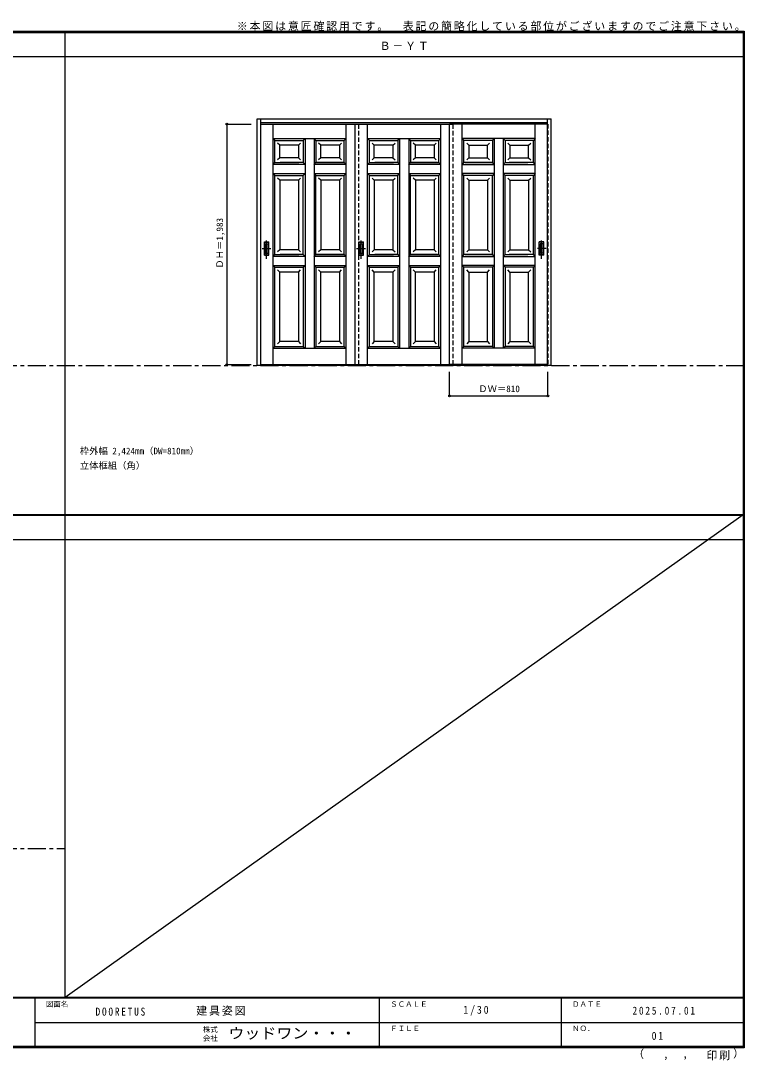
# Model space of a CAD drawing. Units: millimetres, scale not verified. Extents: x -6000 to 5700, y -4307 to 4260.
# Drawn here: x -267 to 5700, y -4307 to 4260 of the extents above; entities that cross this region are included whole.
import ezdxf
from ezdxf.enums import TextEntityAlignment as Align

# ---------------------------------------------------------------- set-up
doc = ezdxf.new("R2010")
doc.units = ezdxf.units.MM
doc.header["$LTSCALE"] = 30
doc.header["$PDMODE"] = 32
doc.header["$PDSIZE"] = 15
doc.linetypes.add('CHAIN1', pattern=[8, 5, -1, 1, -1])
doc.linetypes.add('DASHED1', pattern=[1.8, 1.2, -0.6])
for name, color, linetype in [('0-1_通り芯', 7, 'CHAIN1'), ('0-2_扉', 7, 'Continuous'), ('0-4_枠', 3, 'Continuous'), ('0-6_引手', 7, 'Continuous'), ('0-A_文字', 7, 'Continuous'), ('0-B_寸法', 4, 'Continuous'), ('F-1_枠', 6, 'Continuous'), ('F-A_文字', 7, 'Continuous')]:
    doc.layers.add(name, color=color, linetype=linetype)
doc.styles.add('ＭＳ ゴシック', font='')
doc.styles.get('ＭＳ ゴシック').set_extended_font_data('MS Gothic')

msp = doc.modelspace()

# ---------------------------------------------------------------- linework, layer by layer
at = {"layer": '0-1_通り芯'}
for p, q in [((-5490, 1418), (5690, 1418)), ((-5490, -2562.5), (100, -2562.5))]:
    msp.add_line(p, q, dxfattribs=at)
at = {"layer": '0-2_扉'}
for p, q in [((1713, 3409), (2520, 3409)), ((1813.5, 1426), (1813.5, 3409)), ((2416.5, 1426), (2416.5, 3409)), ((2490, 1426), (2490, 3409)), ((2490, 3409), (3300, 3409)), ((2593.5, 1426), (2593.5, 3409)), ((3196.5, 1426), (3196.5, 3409)), ((4077, 3409), (3270, 3409)), ((3270, 1426), (3270, 3409)), ((3373.5, 1426), (3373.5, 3409)), ((3976.5, 1426), (3976.5, 3409)), ((1813.5, 3289), (1828.5, 3274)), ((1813.5, 3289), (2155, 3289)), ((1828.5, 3091), (1828.5, 3274)), ((1828.5, 3274), (2062.5, 3274)), ((2062.5, 3274), (2077.5, 3289)), ((2062.5, 3274), (2062.5, 3091)), ((2077.5, 3289), (2077.5, 1561)), ((2152.5, 3289), (2152.5, 1561)), ((2167.5, 3274), (2152.79, 3288.71)), ((2155, 3289), (2416.5, 3289)), ((2167.5, 3274), (2167.5, 3091)), ((2167.5, 3274), (2401.5, 3274)), ((2416.5, 3289), (2401.5, 3274)), ((2401.5, 3091), (2401.5, 3274)), ((2593.5, 3289), (2608.5, 3274)), ((2593.5, 3289), (2935, 3289)), ((2608.5, 3091), (2608.5, 3274)), ((2608.5, 3274), (2842.5, 3274)), ((2842.5, 3274), (2857.5, 3289)), ((2842.5, 3274), (2842.5, 3091)), ((2857.5, 3289), (2857.5, 1561)), ((2932.5, 3289), (2932.5, 1561)), ((2947.5, 3274), (2932.79, 3288.71)), ((2935, 3289), (3196.5, 3289)), ((2947.5, 3274), (2947.5, 3091)), ((2947.5, 3274), (3181.5, 3274)), ((3196.5, 3289), (3181.5, 3274)), ((3181.5, 3091), (3181.5, 3274)), ((3635, 3289), (3373.5, 3289)), ((3373.5, 3289), (3388.5, 3274)), ((3388.5, 3091), (3388.5, 3274)), ((3622.5, 3274), (3388.5, 3274)), ((3622.5, 3274), (3637.21, 3288.71)), ((3622.5, 3274), (3622.5, 3091)), ((3976.5, 3289), (3635, 3289)), ((3637.5, 3289), (3637.5, 1561)), ((3727.5, 3274), (3712.5, 3289)), ((3712.5, 3289), (3712.5, 1561)), ((3727.5, 3274), (3727.5, 3091)), ((3961.5, 3274), (3727.5, 3274)), ((3976.5, 3289), (3961.5, 3274)), ((3961.5, 3091), (3961.5, 3274)), ((1868.5, 3234), (1850.82, 3251.68)), ((1868.5, 3131), (1868.5, 3234)), ((2022.5, 3234), (1868.5, 3234)), ((2022.5, 3234), (2040.18, 3251.68)), ((2022.5, 3234), (2022.5, 3131)), ((2207.5, 3234), (2189.82, 3251.68)), ((2207.5, 3131), (2207.5, 3234)), ((2361.5, 3234), (2207.5, 3234)), ((2361.5, 3234), (2379.18, 3251.68)), ((2361.5, 3234), (2361.5, 3131)), ((2648.5, 3234), (2630.82, 3251.68)), ((2648.5, 3131), (2648.5, 3234)), ((2802.5, 3234), (2648.5, 3234)), ((2802.5, 3234), (2820.18, 3251.68)), ((2802.5, 3234), (2802.5, 3131)), ((2987.5, 3234), (2969.82, 3251.68)), ((2987.5, 3131), (2987.5, 3234)), ((3141.5, 3234), (2987.5, 3234)), ((3141.5, 3234), (3159.18, 3251.68)), ((3141.5, 3234), (3141.5, 3131)), ((3428.5, 3234), (3410.82, 3251.68)), ((3428.5, 3234), (3428.5, 3131)), ((3428.5, 3234), (3582.5, 3234)), ((3582.5, 3234), (3600.18, 3251.68)), ((3582.5, 3131), (3582.5, 3234)), ((3767.5, 3234), (3749.82, 3251.68)), ((3767.5, 3234), (3767.5, 3131)), ((3767.5, 3234), (3921.5, 3234)), ((3921.5, 3234), (3939.18, 3251.68)), ((3921.5, 3131), (3921.5, 3234)), ((1813.5, 3076), (1828.5, 3091)), ((1828.69, 3091), (1828.5, 3091)), ((1828.5, 3091), (2027.5, 3091)), ((1868.5, 3131), (1850.82, 3113.32)), ((1868.5, 3131), (1868.5, 3132.43)), ((2022.5, 3131), (1868.5, 3131)), ((2062.5, 3091), (1873.5, 3091)), ((2022.5, 3131), (2040.18, 3113.32)), ((2062.5, 3091), (2077.5, 3076)), ((2152.5, 3076), (2167.5, 3091)), ((2391.5, 3091), (2167.5, 3091)), ((2167.5, 3091), (2401.5, 3091)), ((2207.5, 3131), (2189.82, 3113.32)), ((2207.5, 3131), (2207.5, 3132.43)), ((2361.5, 3131), (2207.5, 3131)), ((2361.5, 3131), (2379.18, 3113.32)), ((2401.5, 3091), (2416.5, 3076)), ((2593.5, 3076), (2608.5, 3091)), ((2608.69, 3091), (2608.5, 3091)), ((2608.5, 3091), (2807.5, 3091)), ((2648.5, 3131), (2630.82, 3113.32)), ((2648.5, 3131), (2648.5, 3132.43)), ((2802.5, 3131), (2648.5, 3131)), ((2842.5, 3091), (2653.5, 3091)), ((2802.5, 3131), (2820.18, 3113.32)), ((2842.5, 3091), (2857.5, 3076)), ((2932.5, 3076), (2947.5, 3091)), ((3171.5, 3091), (2947.5, 3091)), ((2947.5, 3091), (3181.5, 3091)), ((2987.5, 3131), (2969.82, 3113.32)), ((2987.5, 3131), (2987.5, 3132.43)), ((3141.5, 3131), (2987.5, 3131)), ((3141.5, 3131), (3159.18, 3113.32)), ((3181.5, 3091), (3196.5, 3076)), ((3388.5, 3091), (3373.5, 3076)), ((3622.5, 3091), (3388.5, 3091)), ((3398.5, 3091), (3622.5, 3091)), ((3428.5, 3131), (3410.82, 3113.32)), ((3428.5, 3131), (3582.5, 3131)), ((3582.5, 3131), (3582.5, 3132.43)), ((3582.5, 3131), (3600.18, 3113.32)), ((3637.5, 3076), (3622.5, 3091)), ((3727.5, 3091), (3712.5, 3076)), ((3727.5, 3091), (3916.5, 3091)), ((3767.5, 3131), (3749.82, 3113.32)), ((3961.5, 3091), (3762.5, 3091)), ((3767.5, 3131), (3921.5, 3131)), ((3921.5, 3131), (3921.5, 3132.43)), ((3921.5, 3131), (3939.18, 3113.32)), ((3961.31, 3091), (3961.5, 3091)), ((3976.5, 3076), (3961.5, 3091)), ((2077.5, 3076), (1813.5, 3076)), ((1813.5, 3001), (1828.5, 2986)), ((1813.5, 3001), (2077.5, 3001)), ((2062.5, 2986), (2077.5, 3001)), ((2416.5, 3076), (2152.5, 3076)), ((2152.5, 3001), (2167.5, 2986)), ((2152.5, 3001), (2416.5, 3001)), ((2401.5, 2986), (2416.5, 3001)), ((2857.5, 3076), (2593.5, 3076)), ((2593.5, 3001), (2608.5, 2986)), ((2593.5, 3001), (2857.5, 3001)), ((2842.5, 2986), (2857.5, 3001)), ((3196.5, 3076), (2932.5, 3076)), ((2932.5, 3001), (2947.5, 2986)), ((2932.5, 3001), (3196.5, 3001)), ((3181.5, 2986), (3196.5, 3001)), ((3373.5, 3076), (3637.5, 3076)), ((3388.5, 2986), (3373.5, 3001)), ((3637.5, 3001), (3373.5, 3001)), ((3637.5, 3001), (3622.5, 2986)), ((3712.5, 3076), (3976.5, 3076)), ((3727.5, 2986), (3712.5, 3001)), ((3976.5, 3001), (3712.5, 3001)), ((3976.5, 3001), (3961.5, 2986)), ((1828.5, 2333.5), (1828.5, 2986)), ((1828.5, 2986), (2062.5, 2986)), ((1868.54, 2946), (1850.86, 2963.68)), ((1868.5, 2946), (1868.5, 2373.5)), ((2022.54, 2946), (1868.5, 2946)), ((2022.54, 2946), (2040.21, 2963.68)), ((2022.54, 2946), (2022.54, 2373.5)), ((2062.5, 2333.5), (2062.5, 2986)), ((2167.5, 2333.5), (2167.5, 2986)), ((2167.5, 2986), (2401.5, 2986)), ((2207.5, 2946), (2189.82, 2963.68)), ((2207.5, 2946), (2207.5, 2373.5)), ((2361.5, 2946), (2207.5, 2946)), ((2361.5, 2946), (2379.18, 2963.68)), ((2361.5, 2946), (2361.5, 2373.5)), ((2401.5, 2333.5), (2401.5, 2986)), ((2608.5, 2333.5), (2608.5, 2986)), ((2608.5, 2986), (2842.5, 2986)), ((2648.54, 2946), (2630.86, 2963.68)), ((2648.5, 2946), (2648.5, 2373.5)), ((2802.54, 2946), (2648.5, 2946)), ((2802.54, 2946), (2820.21, 2963.68)), ((2802.54, 2946), (2802.54, 2373.5)), ((2842.5, 2333.5), (2842.5, 2986)), ((2947.5, 2333.5), (2947.5, 2986)), ((2947.5, 2986), (3181.5, 2986)), ((2987.5, 2946), (2969.82, 2963.68)), ((2987.5, 2946), (2987.5, 2373.5)), ((3141.5, 2946), (2987.5, 2946)), ((3141.5, 2946), (3159.18, 2963.68)), ((3141.5, 2946), (3141.5, 2373.5)), ((3181.5, 2333.5), (3181.5, 2986)), ((3388.5, 2333.5), (3388.5, 2986)), ((3622.5, 2986), (3388.5, 2986)), ((3428.5, 2946), (3410.82, 2963.68)), ((3428.5, 2946), (3428.5, 2373.5)), ((3428.5, 2946), (3582.5, 2946)), ((3582.5, 2946), (3600.18, 2963.68)), ((3582.5, 2946), (3582.5, 2373.5)), ((3622.5, 2333.5), (3622.5, 2986)), ((3727.5, 2333.5), (3727.5, 2986)), ((3961.5, 2986), (3727.5, 2986)), ((3767.46, 2946), (3749.79, 2963.68)), ((3767.46, 2946), (3767.46, 2373.5)), ((3767.46, 2946), (3921.5, 2946)), ((3921.46, 2946), (3939.14, 2963.68)), ((3921.5, 2946), (3921.5, 2373.5)), ((3961.5, 2333.5), (3961.5, 2986)), ((1813.5, 2318.5), (1828.5, 2333.5)), ((2077.5, 2318.5), (1813.5, 2318.5)), ((1828.5, 2333.5), (2027.5, 2333.5)), ((1868.5, 2373.5), (1850.82, 2355.82)), ((2022.5, 2373.5), (1868.5, 2373.5)), ((2062.5, 2333.5), (1873.5, 2333.5)), ((2022.5, 2373.5), (2040.18, 2355.82)), ((2062.5, 2333.5), (2077.5, 2318.5)), ((2152.5, 2318.5), (2167.5, 2333.5)), ((2416.5, 2318.5), (2152.5, 2318.5)), ((2391.5, 2333.5), (2167.5, 2333.5)), ((2167.5, 2333.5), (2401.5, 2333.5)), ((2207.5, 2373.5), (2189.82, 2355.82)), ((2207.5, 2373.5), (2207.5, 2374.93)), ((2361.5, 2373.5), (2207.5, 2373.5)), ((2361.5, 2373.5), (2379.18, 2355.82)), ((2401.5, 2333.5), (2416.5, 2318.5)), ((2593.5, 2318.5), (2608.5, 2333.5)), ((2857.5, 2318.5), (2593.5, 2318.5)), ((2608.5, 2333.5), (2807.5, 2333.5)), ((2648.5, 2373.5), (2630.82, 2355.82)), ((2802.5, 2373.5), (2648.5, 2373.5)), ((2842.5, 2333.5), (2653.5, 2333.5)), ((2802.5, 2373.5), (2820.18, 2355.82)), ((2842.5, 2333.5), (2857.5, 2318.5)), ((2932.5, 2318.5), (2947.5, 2333.5)), ((3196.5, 2318.5), (2932.5, 2318.5)), ((3171.5, 2333.5), (2947.5, 2333.5)), ((2947.5, 2333.5), (3181.5, 2333.5)), ((2987.5, 2373.5), (2969.82, 2355.82)), ((2987.5, 2373.5), (2987.5, 2374.93)), ((3141.5, 2373.5), (2987.5, 2373.5)), ((3141.5, 2373.5), (3159.18, 2355.82)), ((3181.5, 2333.5), (3196.5, 2318.5)), ((3388.5, 2333.5), (3373.5, 2318.5)), ((3373.5, 2318.5), (3637.5, 2318.5)), ((3622.5, 2333.5), (3388.5, 2333.5)), ((3398.5, 2333.5), (3622.5, 2333.5)), ((3428.5, 2373.5), (3410.82, 2355.82)), ((3428.5, 2373.5), (3582.5, 2373.5)), ((3582.5, 2373.5), (3582.5, 2374.93)), ((3582.5, 2373.5), (3600.18, 2355.82)), ((3637.5, 2318.5), (3622.5, 2333.5)), ((3727.5, 2333.5), (3712.5, 2318.5)), ((3712.5, 2318.5), (3976.5, 2318.5)), ((3727.5, 2333.5), (3916.5, 2333.5)), ((3767.5, 2373.5), (3749.82, 2355.82)), ((3961.5, 2333.5), (3762.5, 2333.5)), ((3767.5, 2373.5), (3921.5, 2373.5)), ((3921.5, 2373.5), (3939.18, 2355.82)), ((3976.5, 2318.5), (3961.5, 2333.5)), ((1813.5, 2243.5), (1828.5, 2228.5)), ((1813.5, 2243.5), (2077.5, 2243.5)), ((1828.5, 1576), (1828.5, 2228.5)), ((1828.5, 2228.5), (2062.5, 2228.5)), ((2062.5, 2228.5), (2077.5, 2243.5)), ((2062.5, 2228.5), (2062.5, 1576)), ((2152.5, 2243.5), (2167.5, 2228.5)), ((2152.5, 2243.5), (2416.5, 2243.5)), ((2167.5, 2228.5), (2167.5, 1576)), ((2167.5, 2228.5), (2401.5, 2228.5)), ((2401.5, 2228.5), (2416.5, 2243.5)), ((2401.5, 1576), (2401.5, 2228.5)), ((2593.5, 2243.5), (2608.5, 2228.5)), ((2593.5, 2243.5), (2857.5, 2243.5)), ((2608.5, 1576), (2608.5, 2228.5)), ((2608.5, 2228.5), (2842.5, 2228.5)), ((2842.5, 2228.5), (2857.5, 2243.5)), ((2842.5, 2228.5), (2842.5, 1576)), ((2932.5, 2243.5), (2947.5, 2228.5)), ((2932.5, 2243.5), (3196.5, 2243.5)), ((2947.5, 2228.5), (2947.5, 1576)), ((2947.5, 2228.5), (3181.5, 2228.5)), ((3181.5, 2228.5), (3196.5, 2243.5)), ((3181.5, 1576), (3181.5, 2228.5)), ((3388.5, 2228.5), (3373.5, 2243.5)), ((3637.5, 2243.5), (3373.5, 2243.5)), ((3388.5, 1576), (3388.5, 2228.5)), ((3622.5, 2228.5), (3388.5, 2228.5)), ((3637.5, 2243.5), (3622.5, 2228.5)), ((3622.5, 2228.5), (3622.5, 1576)), ((3727.5, 2228.5), (3712.5, 2243.5)), ((3976.5, 2243.5), (3712.5, 2243.5)), ((3727.5, 2228.5), (3727.5, 1576)), ((3961.5, 2228.5), (3727.5, 2228.5)), ((3976.5, 2243.5), (3961.5, 2228.5)), ((3961.5, 1576), (3961.5, 2228.5)), ((1868.54, 2188.5), (1850.86, 2206.18)), ((1868.5, 1616), (1868.5, 2188.5)), ((2022.54, 2188.5), (1868.5, 2188.5)), ((2022.5, 2188.5), (2022.5, 1616)), ((2022.54, 2188.5), (2040.21, 2206.18)), ((2207.5, 2188.5), (2189.82, 2206.18)), ((2207.5, 1617.43), (2207.5, 2188.5)), ((2361.5, 2188.5), (2207.5, 2188.5)), ((2361.5, 2188.5), (2379.18, 2206.18)), ((2361.5, 2188.5), (2361.5, 2187.43)), ((2361.5, 2188.5), (2361.5, 1616)), ((2648.54, 2188.5), (2630.86, 2206.18)), ((2648.5, 1616), (2648.5, 2188.5)), ((2802.54, 2188.5), (2648.5, 2188.5)), ((2802.5, 2188.5), (2802.5, 1616)), ((2802.54, 2188.5), (2820.21, 2206.18)), ((2987.5, 2188.5), (2969.82, 2206.18)), ((2987.5, 1617.43), (2987.5, 2188.5)), ((3141.5, 2188.5), (2987.5, 2188.5)), ((3141.5, 2188.5), (3159.18, 2206.18)), ((3141.5, 2188.5), (3141.5, 2187.43)), ((3141.5, 2188.5), (3141.5, 1616)), ((3428.5, 2188.5), (3410.82, 2206.18)), ((3428.5, 2188.5), (3428.5, 2187.43)), ((3428.5, 2188.5), (3428.5, 1616)), ((3428.5, 2188.5), (3582.5, 2188.5)), ((3582.5, 2188.5), (3600.18, 2206.18)), ((3582.5, 1617.43), (3582.5, 2188.5)), ((3767.46, 2188.5), (3749.79, 2206.18)), ((3767.46, 2188.5), (3921.5, 2188.5)), ((3767.5, 2188.5), (3767.5, 1616)), ((3921.46, 2188.5), (3939.14, 2206.18)), ((3921.5, 1616), (3921.5, 2188.5)), ((1828.5, 1576), (1813.5, 1561)), ((1813.5, 1561), (2416.5, 1561)), ((1828.5, 1576), (2062.5, 1576)), ((1868.5, 1616), (1850.82, 1598.32)), ((1868.5, 1616), (1868.5, 1617.43)), ((2022.5, 1616), (1868.5, 1616)), ((2022.5, 1616), (2040.18, 1598.32)), ((2062.5, 1576), (2077.5, 1561)), ((2167.5, 1576), (2152.5, 1561)), ((2167.5, 1576), (2401.5, 1576)), ((2207.5, 1616), (2189.82, 1598.32)), ((2207.5, 1616), (2207.5, 1617.43)), ((2361.5, 1616), (2207.5, 1616)), ((2361.5, 1616), (2379.18, 1598.32)), ((2401.5, 1576), (2416.5, 1561)), ((2608.5, 1576), (2593.5, 1561)), ((2593.5, 1561), (3196.5, 1561)), ((2608.5, 1576), (2842.5, 1576)), ((2648.5, 1616), (2630.82, 1598.32)), ((2648.5, 1616), (2648.5, 1617.43)), ((2802.5, 1616), (2648.5, 1616)), ((2802.5, 1616), (2820.18, 1598.32)), ((2842.5, 1576), (2857.5, 1561)), ((2947.5, 1576), (2932.5, 1561)), ((2947.5, 1576), (3181.5, 1576)), ((2987.5, 1616), (2969.82, 1598.32)), ((2987.5, 1616), (2987.5, 1617.43)), ((3141.5, 1616), (2987.5, 1616)), ((3141.5, 1616), (3159.18, 1598.32)), ((3181.5, 1576), (3196.5, 1561)), ((3388.5, 1576), (3373.5, 1561)), ((3976.5, 1561), (3373.5, 1561)), ((3622.5, 1576), (3388.5, 1576)), ((3428.5, 1616), (3410.82, 1598.32)), ((3428.5, 1616), (3582.5, 1616)), ((3582.5, 1616), (3582.5, 1617.43)), ((3582.5, 1616), (3600.18, 1598.32)), ((3622.5, 1576), (3637.5, 1561)), ((3727.5, 1576), (3712.5, 1561)), ((3961.5, 1576), (3727.5, 1576)), ((3767.5, 1616), (3749.82, 1598.32)), ((3767.5, 1616), (3921.5, 1616)), ((3921.5, 1616), (3921.5, 1617.43)), ((3921.5, 1616), (3939.18, 1598.32)), ((3961.5, 1576), (3976.5, 1561)), ((1713, 1426), (2520, 1426)), ((2490, 1426), (3300, 1426)), ((4077, 1426), (3270, 1426))]:
    msp.add_line(p, q, dxfattribs=at)
at = {"layer": '0-4_枠'}
for p, q in [((1683, 3453), (4107, 3453)), ((1713, 1418), (1713, 3453)), ((4077, 1418), (4077, 3453)), ((4107, 1418), (4107, 3453)), ((1713, 3423), (4077, 3423)), ((4077, 1421), (1713, 1421)), ((4077, 1418), (1713, 1418)), ((3270, 1418), (3300, 1418)), ((4107, 1418), (4077, 1418))]:
    msp.add_line(p, q, dxfattribs=at)
at = {"layer": '0-4_枠', "color": 4, "linetype": 'DASHED1'}
for p, q in [((1710, 3409), (1710, 1426)), ((1713, 3409), (1710, 3409)), ((2520, 1426), (2520, 3409)), ((3300, 1426), (3300, 3409)), ((4077, 3409), (4080, 3409)), ((4080, 3409), (4080, 1426)), ((1713, 1426), (1710, 1426)), ((4077, 1426), (4080, 1426))]:
    msp.add_line(p, q, dxfattribs=at)
at = {"layer": '0-4_枠'}
msp.add_lwpolyline([(1713, 1418), (1683, 1418), (1683, 3453)], dxfattribs=at)
at = {"layer": '0-6_引手'}
for p, q in [((1742, 2438.5), (1780, 2438.5)), ((1742, 2328.5), (1742, 2438.5)), ((1748.5, 2422.5), (1773.5, 2422.5)), ((1748.5, 2344.5), (1748.5, 2422.5)), ((1773.5, 2344.5), (1773.5, 2422.5)), ((1780, 2328.5), (1780, 2438.5)), ((2522, 2438.5), (2560, 2438.5)), ((2522, 2328.5), (2522, 2438.5)), ((2528.5, 2422.5), (2553.5, 2422.5)), ((2528.5, 2344.5), (2528.5, 2422.5)), ((2553.5, 2344.5), (2553.5, 2422.5)), ((2560, 2328.5), (2560, 2438.5)), ((4048, 2438.5), (4010, 2438.5)), ((4010, 2328.5), (4010, 2438.5)), ((4041.5, 2422.5), (4016.5, 2422.5)), ((4016.5, 2344.5), (4016.5, 2422.5)), ((4041.5, 2344.5), (4041.5, 2422.5)), ((4048, 2328.5), (4048, 2438.5)), ((1742, 2328.5), (1780, 2328.5)), ((1748.5, 2344.5), (1773.5, 2344.5)), ((2522, 2328.5), (2560, 2328.5)), ((2528.5, 2344.5), (2553.5, 2344.5)), ((4048, 2328.5), (4010, 2328.5)), ((4041.5, 2344.5), (4016.5, 2344.5))]:
    msp.add_line(p, q, dxfattribs=at)
at = {"layer": '0-6_引手', "linetype": 'CHAIN1'}
for p, q in [((1761, 2298.27), (1761, 2469.12)), ((2541, 2298.27), (2541, 2469.12)), ((4029, 2298.27), (4029, 2469.12)), ((1722.93, 2383.5), (1795.43, 2383.5)), ((2502.93, 2383.5), (2575.43, 2383.5)), ((4067.07, 2383.5), (3994.56, 2383.5))]:
    msp.add_line(p, q, dxfattribs=at)
at = {"layer": '0-6_引手', "linetype": 'DASHED1'}
for p, q in [((1777, 2332.5), (1777, 2434.5)), ((2557, 2332.5), (2557, 2434.5)), ((4013, 2332.5), (4013, 2434.5)), ((1745, 2332.5), (1777, 2332.5)), ((2525, 2332.5), (2557, 2332.5)), ((4045, 2332.5), (4013, 2332.5))]:
    msp.add_line(p, q, dxfattribs=at)
for points in [[(1745, 2332.5), (1745, 2434.5), (1777, 2434.5)], [(2525, 2332.5), (2525, 2434.5), (2557, 2434.5)], [(4045, 2332.5), (4045, 2434.5), (4013, 2434.5)]]:
    msp.add_lwpolyline(points, dxfattribs=at)
at = {"layer": '0-B_寸法'}
for p, q in [((1433, 3409), (1633, 3409)), ((1433, 3409), (1433, 1426)), ((1433, 1426), (1633, 1426)), ((3270, 1168), (3270, 1368)), ((4080, 1168), (4080, 1368)), ((3270, 1168), (4080, 1168))]:
    msp.add_line(p, q, dxfattribs=at)
at = {"layer": '0-B_寸法', "color": 7}
for p in [(1433, 3409), (1433, 1426), (3270, 1168), (4080, 1168)]:
    msp.add_point(p, dxfattribs=at)
at = {"layer": 'F-1_枠'}
for p, q in [((-6000, 4175), (5700, 4175)), ((-6000, 4170), (5700, 4170)), ((-6000, 4165), (5700, 4165)), ((100, -3790), (100, 4175)), ((5690, 4175), (5690, -4205)), ((5695, 4175), (5695, -4205)), ((5700, 4175), (5700, -4205)), ((-6000, 3965), (5700, 3965)), ((-6000, 190.5), (5700, 190.5)), ((-6000, 187.5), (5700, 187.5)), ((-6000, 184.5), (5700, 184.5)), ((-6000, -15.5), (5700, -15.5)), ((5700, -3790), (-6000, -3790)), ((5700, -3795), (-6000, -3795)), ((-150, -3795), (-150, -4195)), ((2690, -3795), (2690, -4195)), ((4190, -3795), (4190, -4195)), ((-150, -3995), (5690, -3995.01)), ((5700, -4195), (-6000, -4195)), ((5700, -4200), (-6000, -4200)), ((5700, -4205), (-6000, -4205))]:
    msp.add_line(p, q, dxfattribs=at)
at = {"layer": 'F-A_文字'}
msp.add_line((5690, 187.5), (100, -3790), dxfattribs=at)

# ---------------------------------------------------------------- texts
at = {"layer": '0-A_文字', "style": 'ＭＳ ゴシック'}
for s, p in [('枠外幅 2,424mm（DW=810mm）', (220, 670.5)), ('立体框組（角）', (220, 550.5))]:
    msp.add_text(s, height=54.99, dxfattribs=at).set_placement(p, align=Align.BOTTOM_LEFT)
at = {"layer": '0-A_文字', "char_height": 65.98, "attachment_point": 7, "style": 'ＭＳ ゴシック'}
for s, insert in [('\\T1.17;※本図は意匠確認用です。\u3000表記の簡略化している部位がございますのでご注意下さい。', (1515, 4175)), ('\\T1.17;Ｂ－ＹＴ', (2692.5, 4020))]:
    msp.add_mtext(s, dxfattribs=dict(at, insert=insert))
at = {"layer": '0-B_寸法', "color": 7, "style": 'ＭＳ ゴシック'}
msp.add_text('ＤＨ＝1,983', height=54.99, rotation=90, dxfattribs=at).set_placement((1418, 2217.25), align=Align.BOTTOM_LEFT)
msp.add_text('ＤＷ＝810', height=54.99, dxfattribs=at).set_placement((3506.25, 1183), align=Align.BOTTOM_LEFT)
at = {"layer": 'F-A_文字', "style": 'ＭＳ ゴシック'}
for s, height, p in [('図面名', 43.99, (-60, -3880)), ('ＳＣＡＬＥ', 43.99, (2780, -3880)), ('ＤＡＴＥ', 43.99, (4280, -3880)), ('株式', 43.99, (1235, -4089)), ('ＦＩＬＥ', 43.99, (2780, -4080)), ('ＮＯ．', 43.99, (4280, -4080)), ('会社', 43.99, (1235, -4161)), ('（', 65.98, (4784.03, -4308.31)), (',', 65.98, (5031.28, -4308.31)), (',', 65.98, (5190.2, -4305.53)), ('）', 65.98, (5608.4, -4304.13))]:
    msp.add_text(s, height=height, dxfattribs=at).set_placement(p, align=Align.BOTTOM_LEFT)
at = {"layer": 'F-A_文字', "style": 'ＭＳ ゴシック', "width": 1.1}
msp.add_text('ウッドワン・・・', height=87.98, dxfattribs=at).set_placement((1445, -4155), align=Align.BOTTOM_LEFT)
at = {"layer": 'F-A_文字', "char_height": 65.98, "attachment_point": 7, "style": 'ＭＳ ゴシック'}
for s, insert in [('\\T1.38;\\W0.9;1/30', (3383.75, -3940)), ('\\T1.39;\\W0.85;DOORETUS', (350, -3940.79)), ('\\T1.17;建具姿図', (1180.42, -3940)), ('\\T1.39;\\W0.85;2025.07.01', (4778.75, -3932.5)), ('\\T1.36;\\W0.9;01', (4936.25, -4140)), ('\\T1.17;印刷', (5388.15, -4306.92))]:
    msp.add_mtext(s, dxfattribs=dict(at, insert=insert))

doc.saveas('drawing.dxf')
